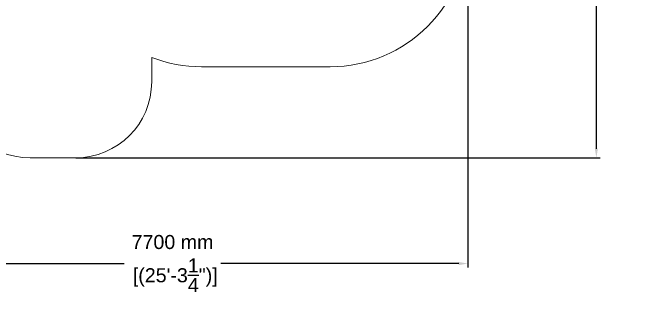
# Model space of a CAD drawing. Extents: x -5207 to 7460, y -6482 to 6318.
# Drawn here: x -929 to 7460, y -6482 to -2750 of the extents above; entities that cross this region are included whole.
import ezdxf

# ---------------------------------------------------------------- set-up
doc = ezdxf.new("R2010")
doc.units = 0
doc.header["$LTSCALE"] = 5
doc.header["$PDMODE"] = 33
doc.header["$PDSIZE"] = 20
doc.layers.get('Defpoints').update_dxf_attribs({"linetype": 'CONTINUOUS'})
doc.layers.add('Lg_area', color=4, linetype='CONTINUOUS')
doc.layers.add('Lg_dim', color=7, linetype='CONTINUOUS')
doc.styles.add('LG1', font='arial.ttf', dxfattribs={"height": 185})
doc.dimstyles.new('LG_DIM', dxfattribs={"dimtxt": 185, "dimasz": 120, "dimexe": 50, "dimexo": 1, "dimgap": 50, "dimtad": 0, "dimtih": 1, "dimtoh": 1, "dimdec": 0, "dimrnd": 10, "dimdsep": 46, "dimtxsty": 'LG1', "dimcen": 2.5, "dimclrt": 4, "dimadec": 4, "dimazin": 0, "dimtfac": 1, "dimtdec": 0, "dimtmove": 0, "dimatfit": 3, "dimfxl": 1, "dimtolj": 1, "dimtzin": 0, "dimarcsym": 0})

# ---------------------------------------------------------------- blocks, each defined once
blk = doc.blocks.new('*D4')
at = {"layer": 'Defpoints', "color": 0, "transparency": 16777216}
for p in [(-2635.8, 778.5, 0.2), (5060.8, -1646.5), (5060.8, -6051.4)]:
    blk.add_point(p, dxfattribs=at)
at = {"layer": 'Lg_dim', "color": 0, "lineweight": -2, "transparency": 16777216}
for p, q in [((-2635.8, 777.5), (-2635.8, -6101.4)), ((5060.8, -1647.5), (5060.8, -6101.4)), ((-2515.8, -6051.4), (539, -6051.4)), ((4940.8, -6051.4), (1808.5, -6051.4))]:
    blk.add_line(p, q, dxfattribs=at)
at = {"layer": 'Lg_dim', "color": 0, "transparency": 16777216}
for points in [[(-2515.8, -6031.4), (-2515.8, -6071.4), (-2635.8, -6051.4)], [(4940.8, -6031.4), (4940.8, -6071.4), (5060.8, -6051.4)]]:
    blk.add_solid(points, dxfattribs=at)
at = {"layer": 'Lg_dim', "color": 4, "transparency": 16777216, "insert": (1173.7, -6051.4), "char_height": 185, "attachment_point": 5, "style": 'LG1'}
blk.add_mtext('\\A1;7700 mm\\P [(25\'-3{\\H1.000000x;\\S1/4;}")]', dxfattribs=at)
blk = doc.blocks.new('*D5')
at = {"layer": 'Defpoints', "color": 0, "transparency": 16777216}
for p in [(-283.4, 3694.5, 0.2), (-100, -4659.7), (6750.7, -4659.7)]:
    blk.add_point(p, dxfattribs=at)
at = {"layer": 'Lg_dim', "color": 0, "lineweight": -2, "transparency": 16777216}
for p, q in [((-282.4, 3694.5), (6800.7, 3694.5)), ((6750.7, 3574.5), (6750.7, -297.9)), ((6750.7, -4539.7), (6750.7, -1197.7)), ((-99, -4659.7), (6800.7, -4659.7))]:
    blk.add_line(p, q, dxfattribs=at)
at = {"layer": 'Lg_dim', "color": 0, "transparency": 16777216}
for points in [[(6730.7, 3574.5), (6770.7, 3574.5), (6750.7, 3694.5)], [(6730.7, -4539.7), (6770.7, -4539.7), (6750.7, -4659.7)]]:
    blk.add_solid(points, dxfattribs=at)
at = {"layer": 'Lg_dim', "color": 4, "transparency": 16777216, "insert": (6750.7, -747.8), "char_height": 185, "attachment_point": 5, "style": 'LG1'}
blk.add_mtext('\\A1;8350 mm\\P [(27\'-5{\\H1.000000x;\\S1/8;}")]', dxfattribs=at)

msp = doc.modelspace()

# ---------------------------------------------------------------- linework, layer by layer
at = {"layer": 'Lg_area', "linetype": 'Continuous', "lineweight": 0}
for p, q in [((900, -3659.7), (900, -3338.7)), ((900, -3659.7), (900, -3339.1)), ((1553.5, -3460.5), (3246.5, -3460.5)), ((1553.5, -3460.8), (3246.5, -3460.8)), ((-700, -4659.7), (-100, -4659.7)), ((-700, -4659.7), (-100, -4659.7))]:
    msp.add_line(p, q, dxfattribs=at)
for centre, radius, start, end in [((3246.5, -1646.5), 1814.3, 270, 0), ((3246.5, -1646.5), 1814, 270, 0), ((1553.5, -1646.5), 1814, 248.88423, 270), ((1553.5, -1646.5), 1814.3, 248.88831, 270), ((-700, -3659.7), 1000, 180, 270), ((-700, -3659.7), 1000, 180, 270), ((-100, -3659.7), 1000, 270, 360), ((-100, -3659.7), 1000, 270, 360)]:
    msp.add_arc(centre, radius, start, end, dxfattribs=at)

# ---------------------------------------------------------------- dimensions: what is measured, and where the dimension line sits
at = {"layer": 'Lg_dim'}
dim = msp.add_linear_dim(base=(6750.7, -4659.7), p1=(-283.4, 3694.5, 0.2), p2=(-100, -4659.7), angle=90, dimstyle='LG_DIM', override={"dimpost": ' mm\\X'}, dxfattribs=at)
dim.commit()
dim.dimension.update_dxf_attribs({"geometry": '*D5', "text_midpoint": (6750.7, -747.8), "dimtype": 160})
dim = msp.add_linear_dim(base=(5060.8, -6051.4), p1=(-2635.8, 778.5, 0.2), p2=(5060.8, -1646.5), dimstyle='LG_DIM', override={"dimpost": ' mm\\X'}, dxfattribs=at)
dim.commit()
dim.dimension.update_dxf_attribs({"geometry": '*D4', "text_midpoint": (1173.7, -6051.4), "dimtype": 160})

doc.saveas('drawing.dxf')
